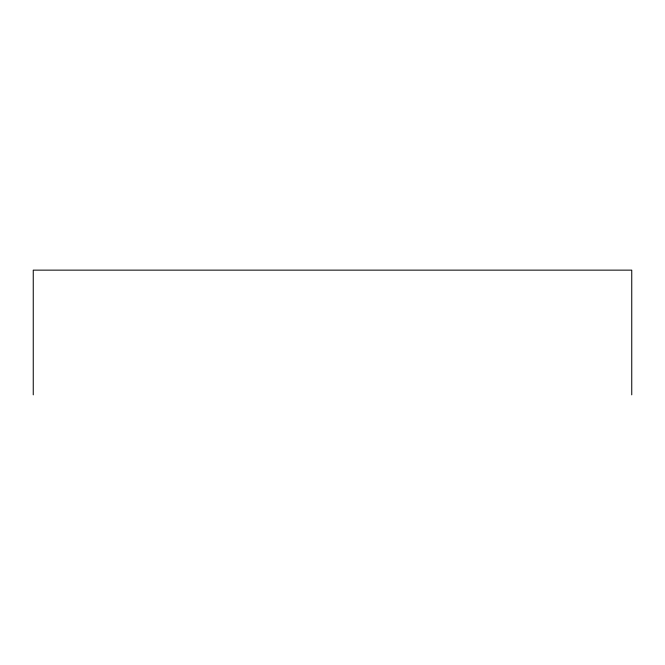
<?xml version="1.0" encoding="UTF-8"?>
<svg xmlns="http://www.w3.org/2000/svg" width="665" height="665" viewBox="0 0 665 665"><rect width="100%" height="100%" fill="white"/><g stroke="black" fill="none" stroke-linecap="round" stroke-linejoin="round"><path stroke-width="1" d="M631.75 394.86L631.75 270.14L33.25 270.14L33.25 394.86"/></g></svg>
